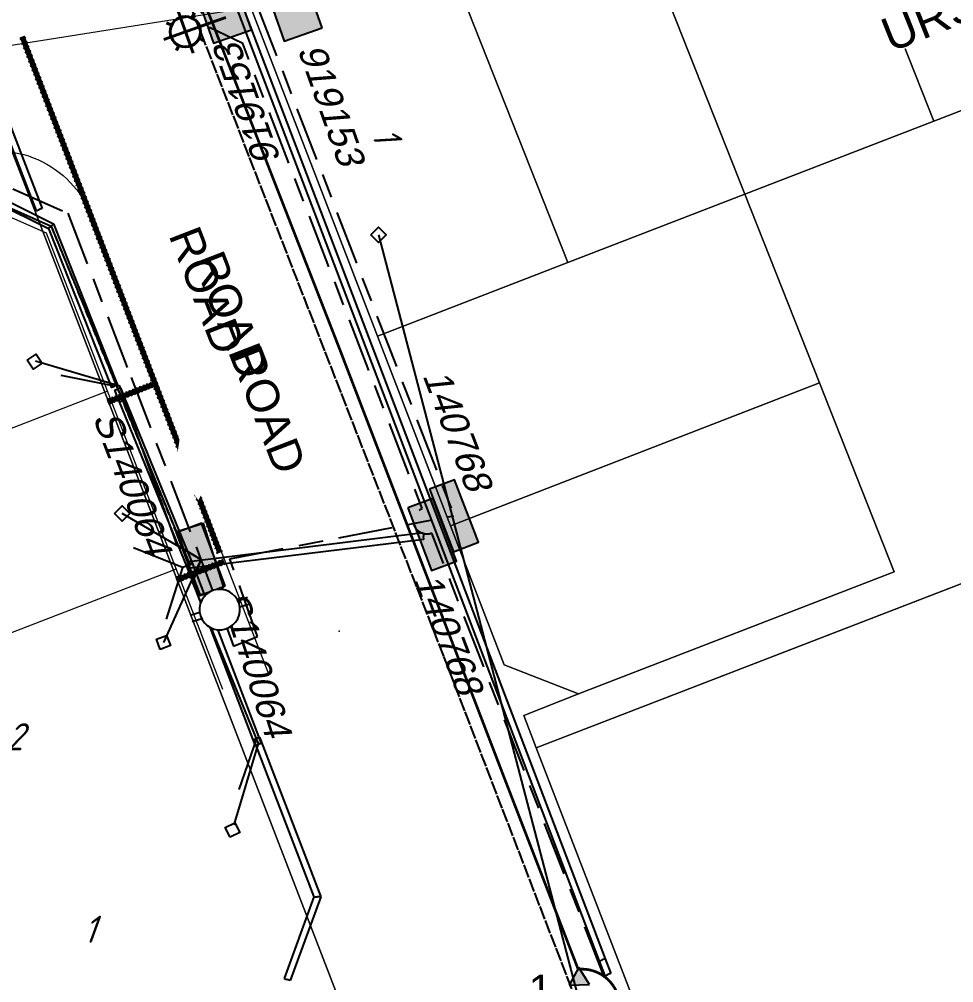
# Model space of a CAD drawing. Header units: metres. Extents: x 310412 to 311596, y 6269899 to 6270937.
# Drawn here: x 310946.2 to 311015.2, y 6270346.9 to 6270418.1 of the extents above; entities that cross this region are included whole.
import ezdxf
from ezdxf.enums import TextEntityAlignment as Align

# ---------------------------------------------------------------- set-up
doc = ezdxf.new("R2010")
doc.units = ezdxf.units.M
for name, pattern in [('Cable Exist OH', [1, 1, 0]), ('Cable Exist UG', [8.2, 4, -1.2, 1.8, -1.2]), ('DASHED', [0.75, 0.5, -0.25]), ('DOT', [0.25, 0, -0.25])]:
    doc.linetypes.add(name, pattern=pattern)
doc.layers.get('0').update_dxf_attribs({"color": 6})
for name, color, linetype, lineweight, true_color in [('_User E-CHAINAGE', 7, 'Continuous', 0, 0x969696), ('_User E-KERB', 7, 'Continuous', 0, 0x969696), ('_User E-LOT', 7, 'Continuous', 0, 0x969696), ('_User E-PIPE', 7, 'DOT', 0, 0x969696), ('_User E-PIPE-EDGE', 7, 'DOT', 0, 0x969696), ('_User Stormwater', 7, 'Continuous', 0, 0x969696)]:
    doc.layers.add(name, color=color, linetype=linetype, lineweight=lineweight, true_color=true_color)
doc.layers.add('_User Measure LV VDs', color=180, linetype='Continuous', plot=False)
doc.layers.add('UNKNOWN_FEATURES', color=1, linetype='DASHED', plot=False)
for name, color, linetype, lineweight in [('Cadastre Developer_SP_EXT', 9, 'Continuous', 5), ('Cadastre Land Parcels_SP_EXT', 9, 'Continuous', 5), ('Cadastre Roads_SP_EXT', 9, 'Continuous', 5)]:
    doc.layers.add(name, color=color, linetype=linetype, lineweight=lineweight)
for name, color, linetype in [('Duct_SP_EXT', 7, 'Continuous'), ('Equip_LV_EXT', 7, 'Continuous'), ('Equip_SP_HV_EXT', 7, 'Continuous'), ('Equip_SP_SL_EXT', 7, 'Continuous'), ('Mains_LV_EXT', 7, 'Continuous'), ('Mains_SL_EXT', 7, 'Continuous'), ('Notes', 7, 'Continuous'), ('Notes_HV_MISC', 7, 'Continuous'), ('Notes_LV_MISC', 7, 'Continuous'), ('Notes_SP_MISC', 7, 'Continuous'), ('Services_SP_EXT', 7, 'Continuous'), ('SupportsOH_SP_TR_HV_LV_SL_EXT', 7, 'Continuous'), ('SupportsUG_SP_LV_EXT', 7, 'Continuous'), ('SupportsUG_SP_LV_SL_EXT', 7, 'Continuous'), ('Trench_SP_EXT', 7, 'Continuous')]:
    doc.layers.add(name, color=color, linetype=linetype)
doc.styles.add('ARIAL', font='arial.ttf', dxfattribs={"height": 2})
doc.styles.add('COLUMN_LABEL', font='arial.ttf')
doc.styles.add('iecARIAL', font='arial.ttf', dxfattribs={"height": 2})
doc.styles.add('ISOCP ITALIC', font='isocp.shx', dxfattribs={"oblique": 20})
doc.styles.add('POLE_LABEL', font='arial.ttf')
doc.styles.get("Standard").update_dxf_attribs({"font": 'arial.ttf'})

# ---------------------------------------------------------------- blocks, each defined once
blk = doc.blocks.new('PILLAR_EXT')
blk.add_hatch(color=256).paths.add_polyline_path([(-2.475, 0.99), (-2.475, -0.99), (2.475, -0.99), (2.475, 0.99)])
blk.add_lwpolyline([(-2.475, -0.99), (2.475, -0.99), (2.475, 0.99), (-2.475, 0.99)], close=True)
at = {"style": 'ARIAL', "oblique": 15, "flags": 8}
blk.add_attdef('ASSET_NUM', (1.5, 3.5), '', height=2, dxfattribs=at)
for tag, p, flags in [('OWNED_BY', (0, -0.2), 9), ('STATE', (0, -0.4), 9), ('SUPPORT_TYPE', (0, -0.6), 9), ('USAGE', (0, -0.8), 9), ('LEGEND', (0, -1), 9), ('LOCATION', (0, -1.2), 9), ('NOTES', (0, -1.4), 9), ('PARENT', (0, -1.6), 9), ('STREETNAME', (0, -1.8), 9), ('SUBURB', (0, -2), 1)]:
    blk.add_attdef(tag, p, '', height=0.2, dxfattribs=dict(flags=flags))
blk = doc.blocks.new('CCP_EXT')
at = {"flags": 9}
for tag, p in [('USAGE', (0, -1.2)), ('LEGEND', (0, -1.4)), ('STATE', (0, -1.8)), ('LIFE_SUPPORT', (0, -1.6)), ('NOTES', (0, -2))]:
    blk.add_attdef(tag, text='', height=0.2, dxfattribs=at).set_placement(p, align=Align.MIDDLE_LEFT)
blk.add_wipeout([(0, 0.566), (0.566, 0), (0, -0.566), (-0.566, 0)])
blk.add_lwpolyline([(-0.566, 0), (0, 0.566), (0.566, 0), (0, -0.566), (-0.566, 0)])
at = {"flags": 1}
blk.add_attdef('Z', (0, 0), '', height=0.2, dxfattribs=at)
at = {"flags": 9}
for tag, p in [('CCP_TYPE', (0, 0)), ('OPERATING_VOLTAGE', (0, -0.6)), ('ORIENTATION', (0, -0.8)), ('CONSTRUCTED_VOLTAGE', (0, -0.2)), ('NO_PHASES', (0, -0.4)), ('OWNED_BY', (0, -1))]:
    blk.add_attdef(tag, text='', height=0.2, dxfattribs=at).set_placement(p, align=Align.MIDDLE_LEFT)
blk = doc.blocks.new('POLE_EXT')
blk.add_hatch(color=256).paths.add_polyline_path([(-1, 0, 1), (1, 0, 1)])
blk.add_lwpolyline([(-1, 0, 1), (1, 0, 1)], format="xyb", close=True)
for tag, height, flags, p in [('pNumber', 2.5, 8, (-17.84, 2.067)), ('OWNED_BY', 0.2, 9, (1.355, -0.4)), ('SPECIAL_USE', 0.2, 9, (1.355, -0.8)), ('PARENT', 0.2, 9, (1.355, -0.6)), ('cLV', 0.2, 9, (1.355, -1.4)), ('STATE', 0.2, 9, (1.355, -1)), ('USAGE', 0.2, 9, (1.355, -1.2)), ('cHV', 0.2, 9, (1.355, -2)), ('hDepth', 0.2, 9, (1.355, -1.6)), ('hDia', 0.2, 9, (1.355, -1.8)), ('LBRACKET', 0.2, 9, (1.355, -2.2)), ('LExisting', 0.2, 9, (1.355, -2.4)), ('LANTNUMBER', 0.2, 9, (1.355, -2.6)), ('LOther', 0.2, 9, (1.355, -2.8)), ('cLinedev', 0.2, 9, (1.355, -3.4)), ('LRemove', 0.2, 9, (1.355, -3)), ('LEGEND', 0.2, 9, (1.355, -3.2)), ('LOCATION', 0.2, 9, (1.355, -3.6)), ('pExisting', 0.2, 9, (1.355, -3.8)), ('PFNUMBER', 0.2, 9, (1.355, -4)), ('NEWPFNUMBER', 0.2, 9, (1.355, -4.2)), ('pFooting', 0.2, 9, (1.355, -4.4)), ('pNew', 0.2, 9, (1.355, -4.6)), ('pRelocate', 0.2, 9, (1.355, -5)), ('pRemove', 0.2, 9, (1.355, -5.2)), ('pReplace', 0.2, 9, (1.355, -5.4)), ('pStay', 0.2, 9, (1.355, -5.6)), ('cspan', 0.2, 9, (1.355, -6)), ('STREETNAME', 0.2, 9, (1.355, -6.2)), ('SUBURB', 0.2, 9, (1.355, -6.4)), ('pType', 0.2, 9, (1.355, -5.8)), ('OPERATED_BY', 0.2, 9, (1.355, -7.014)), ('NOTES', 0.2, 9, (1.355, -6.6)), ('MAINTAINED_BY', 0.2, 9, (1.355, -6.814))]:
    blk.add_attdef(tag, text='', height=height, dxfattribs=dict(flags=flags)).set_placement(p, align=Align.MIDDLE_LEFT)
at = {"style": 'POLE_LABEL', "oblique": 15, "flags": 9}
blk.add_attdef('ASSET_NUM', text='', height=2, dxfattribs=at).set_placement((2, 2), align=Align.MIDDLE_LEFT)
at = {"style": 'POLE_LABEL', "flags": 9}
for tag, p in [('STRUCTURE_PLANT_NUMBER', (1.355, 0.028)), ('STREET_CODE', (1.355, -0.2))]:
    blk.add_attdef(tag, text='', height=0.2, dxfattribs=at).set_placement(p, align=Align.MIDDLE_LEFT)
at = {"flags": 1}
blk.add_attdef('Z', (1.355, -7.328), '', height=0.2, dxfattribs=at)
blk = doc.blocks.new('LV_UG_LINKS_OPEN_EXT')
for p, q in [((-0.249, 1.473), (-0.249, 2.22)), ((0.249, 1.473), (0.249, 2.22)), ((-0.249, -1.473), (-0.249, -2.22)), ((0.249, -1.473), (0.249, -2.22))]:
    blk.add_line(p, q)
at = {"flags": 9}
for tag, p in [('ACTUAL_STATUS', (0, 0)), ('OPERATING_VOLTAGE', (0, -0.6)), ('ORIENTATION', (0, -0.8)), ('CONSTRUCTED_VOLTAGE', (0, -0.2)), ('NO_PHASES', (0, -0.4)), ('STATE', (0, -1)), ('SWITCH_TYPE', (0, -1.2)), ('USAGE', (0, -1.4)), ('NOTES', (0, -1.6))]:
    blk.add_attdef(tag, text='', height=0.2, dxfattribs=at).set_placement(p, align=Align.MIDDLE_LEFT)
at = {"flags": 1}
blk.add_attdef('Z', (0, 0), '', height=0.2, dxfattribs=at)
blk.add_wipeout([(-0.249, 1.473), (-0.432, 1.43), (-0.608, 1.365), (-0.774, 1.278), (-0.928, 1.171), (-1.067, 1.045), (-1.19, 0.903), (-1.294, 0.747), (-1.377, 0.579), (-1.439, 0.402), (-1.478, 0.218), (-1.494, 0.031), (-1.486, -0.156), (-1.455, -0.341), (-1.4, -0.521), (-1.324, -0.692), (-1.227, -0.853), (-1.11, -1), (-0.976, -1.131), (-0.827, -1.244), (-0.664, -1.338), (-0.491, -1.411), (-0.311, -1.461), (-0.125, -1.489), (0.062, -1.493), (0.249, -1.473), (0.432, -1.43), (0.608, -1.365), (0.774, -1.278), (0.928, -1.171), (1.067, -1.045), (1.19, -0.903), (1.294, -0.747), (1.377, -0.579), (1.439, -0.402), (1.478, -0.218), (1.494, -0.031), (1.486, 0.156), (1.455, 0.341), (1.4, 0.521), (1.324, 0.692), (1.227, 0.853), (1.11, 1), (0.976, 1.131), (0.827, 1.244), (0.664, 1.338), (0.491, 1.411), (0.311, 1.461), (0.125, 1.489), (-0.062, 1.493)])
blk.add_lwpolyline([(0, -1.494, 1), (0, 1.494, 1)], format="xyb", close=True)
blk = doc.blocks.new('A$C64462609')
at = {"layer": '_User E-CHAINAGE'}
blk.add_point((310969.817, 6270372.874), dxfattribs=at)
at = {"layer": '_User E-KERB', "lineweight": 0}
blk.add_line((310951.537, 6270403.547), (310964.546, 6270369.867), dxfattribs=at)
at = {"layer": '_User E-KERB'}
blk.add_lwpolyline([(310805.479, 6270308.427), (310792.47, 6270342.107, -0.414213), (310796.764, 6270351.805), (310941.836, 6270407.841, -0.414214), (310951.535, 6270403.547)], format="xyb", dxfattribs=at)
at = {"layer": '_User E-LOT', "lineweight": 0}
for p, q in [((310948.216, 6270402.265), (310943.043, 6270404.555)), ((310961.225, 6270368.584), (310948.216, 6270402.265)), ((310952.72, 6270390.604), (310927.146, 6270380.726)), ((310957.796, 6270377.461), (310805.316, 6270318.564))]:
    blk.add_line(p, q, dxfattribs=at)
blk = doc.blocks.new('A$C76594AEE')
at = {"layer": '_User E-PIPE', "const_width": 0.4, "flags": 128}
blk.add_lwpolyline([(310961.015, 6270378.674), (310946.417, 6270416.792)], dxfattribs=at)
at = {"layer": '_User E-PIPE', "ltscale": 0.7, "const_width": 0.4, "flags": 128}
for points in [[(310956.257, 6270391.161), (310952.715, 6270389.799)], [(310961.334, 6270378.017), (310957.792, 6270376.655)]]:
    blk.add_lwpolyline(points, dxfattribs=at)
at = {"layer": '_User E-PIPE-EDGE', "flags": 128}
for points in [[(310960.828, 6270378.603), (310946.23, 6270416.72)], [(310961.201, 6270378.746), (310946.603, 6270416.864)]]:
    blk.add_lwpolyline(points, dxfattribs=at)
at = {"layer": '_User E-PIPE-EDGE', "ltscale": 0.7, "flags": 128}
for points in [[(310956.185, 6270391.347), (310952.643, 6270389.985)], [(310956.329, 6270390.974), (310952.787, 6270389.612)], [(310961.262, 6270378.204), (310957.72, 6270376.842)], [(310961.406, 6270377.83), (310957.864, 6270376.468)]]:
    blk.add_lwpolyline(points, dxfattribs=at)
blk = doc.blocks.new('UGOH_EXT')
blk.add_hatch(color=256).paths.add_polyline_path([(-0.753, 1.7), (0.747, 1.7), (-0.003, 2.999)])
for p, q in [((-0.003, 2.999), (-0.753, 1.7)), ((0.75, 1.7), (0, 2.998)), ((-0.753, 1.7), (0.747, 1.7))]:
    blk.add_line(p, q)
for tag, flags, p in [('CONSTRUCTED_VOLTAGE', 9, (1.5, 0)), ('OPERATING_VOLTAGE', 9, (1.5, -0.2)), ('ORIENTATION', 9, (1.5, -0.4)), ('STATE', 9, (1.5, -0.6)), ('USAGE', 9, (1.5, -0.8)), ('OWNED_BY', 9, (1.5, -1)), ('OPERATED_BY', 9, (1.5, -1.2)), ('MAINTAINED_BY', 9, (1.5, -1.4)), ('ACTUAL_STATUS', 9, (1.5, -1.6)), ('TYPE', 1, (1.5, -2)), ('NUMBER_OF_PHASES', 9, (1.5, -1.8))]:
    blk.add_attdef(tag, text='', height=0.2, dxfattribs=dict(flags=flags)).set_placement(p, align=Align.MIDDLE_LEFT)
blk = doc.blocks.new('COLUMN_EXT')
blk.add_hatch(color=256).paths.add_polyline_path([(-1.485, 1.485), (-1.485, -1.485), (1.485, -1.485), (1.485, 1.485)])
blk.add_lwpolyline([(-1.485, -1.485), (1.485, -1.485), (1.485, 1.485), (-1.485, 1.485)], close=True)
at = {"style": 'COLUMN_LABEL', "oblique": 15, "flags": 8}
blk.add_attdef('ASSET_NUM', text='', height=2, rotation=180, dxfattribs=at).set_placement((2, 2), align=Align.MIDDLE_LEFT)
at = {"flags": 9}
for tag, style, p in [('STRUCTURE_PLANT_NUMBER', 'POLE_LABEL', (1.813, 0.031)), ('STREET_CODE', 'COLUMN_LABEL', (1.813, -0.2))]:
    blk.add_attdef(tag, text='', height=0.2, dxfattribs=dict(at, style=style)).set_placement(p, align=Align.MIDDLE_LEFT)
for tag, p in [('OWNED_BY', (1.813, -0.6)), ('STATE', (1.813, -0.8)), ('COLUMN_TYPE', (1.813, -0.4)), ('USAGE', (1.813, -1)), ('LEGEND', (1.813, -1.2)), ('LOCATION', (1.813, -1.4)), ('STREETNAME', (1.813, -1.6)), ('SUBURB', (1.813, -1.8)), ('NOTES', (1.813, -2))]:
    blk.add_attdef(tag, text='', height=0.2, dxfattribs=at).set_placement(p, align=Align.MIDDLE_LEFT)
at = {"flags": 1}
blk.add_attdef('Z', (1.813, -2.351), '', height=0.2, dxfattribs=at)
blk = doc.blocks.new('SL_LANTERN_EXT')
at = {"lineweight": 40}
for p, q in [((0, 1.968), (0, 6.468)), ((-1.459, 5.676), (-1.061, 5.278)), ((1.458, 5.676), (1.06, 5.278)), ((-2.25, 4.218), (2.25, 4.218)), ((-1.459, 2.759), (-1.061, 3.157)), ((1.458, 2.759), (1.06, 3.157)), ((0, 0), (0, 2.721))]:
    blk.add_line(p, q, dxfattribs=at)
blk.add_circle((0, 4.218), 1.5, dxfattribs=at)
at = {"style": 'iecARIAL', "flags": 9}
blk.add_attdef('ASSET_NUM', (1.5, 1.5), '', height=2.5, dxfattribs=at)
for tag, p, height, flags in [('CONSTRUCTED_VOLTAGE', (0.981, -0.653), 0.2, 9), ('CONTROL_TYPE', (0.981, -0.853), 0.2, 9), ('LANTERN_PURPOSE', (0.981, -1.053), 0.2, 9), ('LNUMBER', (2.181, -3.253), 2.5, 8), ('OPERATING_VOLTAGE', (0.981, -1.653), 0.2, 9), ('ORIENTATION', (0.981, -1.853), 0.2, 9), ('OWNED_BY', (0.981, -2.053), 0.2, 9), ('LANTERN_TYPE', (0.981, -1.253), 0.2, 9), ('NO_PHASES', (0.981, -1.453), 0.2, 9), ('STATE', (0.981, -2.253), 0.2, 9), ('CEXIST', (0.981, -2.653), 0.2, 9), ('CNEW', (0.981, -2.853), 0.2, 9), ('USAGE', (0.981, -2.453), 0.2, 9), ('CNUMBER', (0.981, -3.053), 0.2, 9), ('CREMOVE', (0.981, -3.253), 0.2, 9), ('CREPLACE', (0.981, -3.453), 0.2, 9), ('LKINGHEIGHT', (0.981, -3.653), 0.2, 9), ('LBRACKET', (0.981, -3.853), 0.2, 9), ('LBRACKETVOCAB', (0.981, -4.053), 0.2, 9), ('LCATEGORY', (0.981, -4.253), 0.2, 9), ('LCHARGE1', (0.981, -4.453), 0.2, 9), ('LCHARGE1PERCENT', (0.981, -4.653), 0.2, 9), ('LCHARGE2', (0.981, -4.853), 0.2, 9), ('LCHARGE2PERCENT', (0.981, -5.053), 0.2, 9), ('LCHARGE3', (0.981, -5.253), 0.2, 9), ('LCHARGE3PERCENT', (0.981, -5.453), 0.2, 9), ('LEXIST', (0.981, -5.653), 0.2, 9), ('LLAMP', (0.981, -5.853), 0.2, 9), ('LLAMPVOCAB', (0.981, -6.053), 0.2, 9), ('LMAST', (0.981, -6.253), 0.2, 9), ('LMASTVOCAB', (0.981, -6.453), 0.2, 9), ('LNEW', (0.981, -6.653), 0.2, 9), ('LANTNUMBER', (0.981, -6.853), 0.2, 9), ('LOUTREACH', (0.981, -7.253), 0.2, 9), ('LOUTREACHVOCAB', (0.981, -7.453), 0.2, 9), ('LRATECODE', (0.981, -7.653), 0.2, 9), ('LREMOVE', (0.981, -7.853), 0.2, 9), ('LREPLACE', (0.981, -8.053), 0.2, 9), ('LTYPE', (0.981, -8.253), 0.2, 9), ('LTYPEVOCAB', (0.981, -8.453), 0.2, 9), ('LEGEND', (0.981, -8.653), 0.2, 9), ('STREETNAME', (0.981, -9.253), 0.2, 9), ('SUBURB', (0.981, -9.453), 0.2, 1), ('LOCATION', (0.981, -8.853), 0.2, 9), ('NOTES', (0.981, -9.053), 0.2, 9)]:
    blk.add_attdef(tag, p, '', height=height, dxfattribs=dict(flags=flags))

msp = doc.modelspace()

# ---------------------------------------------------------------- linework, layer by layer
at = {"layer": 'Cadastre Land Parcels_SP_EXT', "linetype": 'Continuous'}
for points in [[(311027.698, 6270415.933), (311016.676, 6270443.815), (311002.718, 6270438.424), (311013.74, 6270410.542), (311027.698, 6270415.933)], [(311013.74, 6270410.542), (311002.718, 6270438.424), (310988.759, 6270433.033), (310999.782, 6270405.15), (311013.74, 6270410.542)]]:
    msp.add_lwpolyline(points, close=True, dxfattribs=at)
at = {"layer": 'Duct_SP_EXT'}
for p, q in [((310989.02, 6270348.526), (310989.244, 6270348.612)), ((310989.02, 6270348.526), (310989.436, 6270347.446)), ((310989.468, 6270348.698), (310989.244, 6270348.612)), ((310989.468, 6270348.698), (310989.884, 6270347.619)), ((310989.436, 6270347.446), (310989.66, 6270347.533)), ((310989.884, 6270347.619), (310989.66, 6270347.533))]:
    msp.add_line(p, q, dxfattribs=at)
at = {"layer": 'Notes_HV_MISC', "linetype": 'Continuous', "const_width": 0.2, "flags": 128}
msp.add_lwpolyline([(310988.517, 6270342.471, 0.908016), (310987.513, 6270347.921)], format="xyb", dxfattribs=at)

# ---------------------------------------------------------------- block references
at = {"layer": 'Equip_SP_HV_EXT', "rotation": 2.059375395780701}
msp.add_blockref('UGOH_EXT', (310987.624, 6270345.066), dxfattribs=at)
at = {"layer": 'Notes'}
msp.add_blockref('A$C64462609', (0, 0), dxfattribs=at)

# ---------------------------------------------------------------- next in the draw order: linework, layer by layer
at = {"layer": 'Cadastre Land Parcels_SP_EXT', "linetype": 'Continuous'}
for points in [[(310999.782, 6270405.15), (310988.759, 6270433.033), (310975.686, 6270427.983), (310986.707, 6270400.101), (310999.782, 6270405.15)], [(310986.707, 6270400.101), (310975.686, 6270427.983), (310965.45, 6270424.03), (310963.291, 6270418.926), (310972.653, 6270394.659), (310986.707, 6270400.101)], [(311047.167, 6270407.384), (311041.657, 6270421.324), (311027.698, 6270415.933), (311013.74, 6270410.542), (310999.782, 6270405.15), (311005.293, 6270391.21), (311010.805, 6270377.264), (310987.493, 6270368.265), (310983.456, 6270366.659), (310984.375, 6270364.277), (311081.805, 6270401.883), (311080.851, 6270404.303), (311077.129, 6270402.865), (311052.682, 6270393.428), (311047.167, 6270407.384)], [(311128.807, 6270242.312), (311101.298, 6270313.658), (311155.556, 6270334.632), (311123.416, 6270417.943), (310984.375, 6270364.277), (311042.434, 6270213.896), (311048.37, 6270211.279), (311128.807, 6270242.312)], [(310970.766, 6270343.221), (310942.799, 6270415.673), (310703.872, 6270323.381), (310732.657, 6270248.951), (310733.049, 6270247.97), (310827.714, 6270284.55), (310826.608, 6270287.558), (310970.766, 6270343.221)], [(311005.293, 6270391.21), (310999.782, 6270405.15), (310986.707, 6270400.101), (310972.653, 6270394.659), (310978.055, 6270380.659), (311005.293, 6270391.21)], [(311010.805, 6270377.264), (311005.293, 6270391.21), (310978.055, 6270380.659), (310982.016, 6270370.392), (310987.493, 6270368.265), (311010.805, 6270377.264)]]:
    msp.add_lwpolyline(points, close=True, dxfattribs=at)
at = {"layer": 'Duct_SP_EXT'}
for p, q in [((310943.557, 6270415.334), (310947.896, 6270404.1)), ((310943.109, 6270415.161), (310947.448, 6270403.927)), ((310943.044, 6270405.796), (310948.74, 6270402.967)), ((310943.016, 6270405.274), (310948.362, 6270402.619)), ((310947.448, 6270403.927), (310947.672, 6270404.014)), ((310947.896, 6270404.1), (310947.672, 6270404.014)), ((310948.362, 6270402.619), (310948.551, 6270402.793)), ((310948.74, 6270402.967), (310948.551, 6270402.793)), ((310948.74, 6270402.967), (310953.402, 6270391.178)), ((310953.402, 6270391.178), (310953.178, 6270391.091)), ((310953.402, 6270391.178), (310953.447, 6270391.061)), ((310952.955, 6270391.003), (310953.178, 6270391.091)), ((310952.955, 6270391.003), (310953, 6270390.888)), ((310953, 6270390.888), (310953.223, 6270390.975)), ((310953.447, 6270391.061), (310953.223, 6270390.975)), ((310953.241, 6270390.675), (310953.465, 6270390.761)), ((310953.241, 6270390.675), (310953.574, 6270389.813)), ((310953.689, 6270390.848), (310953.465, 6270390.761)), ((310953.689, 6270390.848), (310954.022, 6270389.986)), ((310953.574, 6270389.813), (310953.798, 6270389.9)), ((310953.574, 6270389.813), (310953.575, 6270389.811)), ((310953.575, 6270389.811), (310953.798, 6270389.9)), ((310954.021, 6270389.988), (310953.798, 6270389.9)), ((310954.022, 6270389.986), (310953.798, 6270389.9)), ((310954.022, 6270389.986), (310954.021, 6270389.988)), ((310976.021, 6270380.136), (310958.744, 6270378.004)), ((310976.021, 6270380.136), (310976.051, 6270379.898)), ((310976.08, 6270379.66), (310976.051, 6270379.898)), ((310976.08, 6270379.66), (310958.802, 6270377.528)), ((310958.531, 6270377.727), (310958.755, 6270377.814)), ((310958.531, 6270377.727), (310958.549, 6270377.68)), ((310958.549, 6270377.68), (310958.773, 6270377.766)), ((310958.549, 6270377.68), (310963.625, 6270364.427)), ((310958.551, 6270377.675), (310958.773, 6270377.766)), ((310958.744, 6270378.004), (310958.773, 6270377.766)), ((310958.978, 6270377.9), (310958.755, 6270377.814)), ((310958.995, 6270377.857), (310958.773, 6270377.766)), ((310958.997, 6270377.852), (310958.773, 6270377.766)), ((310958.802, 6270377.528), (310958.773, 6270377.766)), ((310958.978, 6270377.9), (310958.997, 6270377.852)), ((310958.997, 6270377.852), (310964.074, 6270364.598)), ((310963.496, 6270364.881), (310963.721, 6270364.967)), ((310963.496, 6270364.881), (310967.948, 6270353.26)), ((310963.945, 6270365.053), (310963.721, 6270364.967)), ((310963.945, 6270365.053), (310968.46, 6270353.265)), ((310963.625, 6270364.427), (310963.85, 6270364.512)), ((310964.074, 6270364.598), (310963.85, 6270364.512)), ((310967.948, 6270353.26), (310965.767, 6270347.247)), ((310968.46, 6270353.265), (310966.218, 6270347.083)), ((310967.948, 6270353.26), (310968.204, 6270353.262)), ((310968.46, 6270353.265), (310968.204, 6270353.262)), ((310965.767, 6270347.247), (310965.993, 6270347.165)), ((310966.218, 6270347.083), (310965.993, 6270347.165))]:
    msp.add_line(p, q, dxfattribs=at)
at = {"layer": 'Notes_LV_MISC', "linetype": 'Cable Exist UG'}
msp.add_lwpolyline([(310959.609, 6270378.187), (310962.034, 6270371.768), (310963.794, 6270372.482), (310961.757, 6270378.231), (310978.303, 6270381.405)], dxfattribs=at)
at = {"layer": 'Trench_SP_EXT', "linetype": 'Cable Exist UG'}
for points in [[(310953.223, 6270390.974), (310948.515, 6270391.908)], [(310958.256, 6270377.581), (310954.644, 6270379.042)], [(310958.256, 6270377.581), (310956.876, 6270373.239)], [(310958.773, 6270377.766), (310958.256, 6270377.581)], [(310963.721, 6270364.967), (310962.138, 6270360.421)]]:
    msp.add_lwpolyline(points, dxfattribs=at)

# ---------------------------------------------------------------- next in the draw order: block references
at = {"layer": 'Equip_SP_SL_EXT', "xscale": 0.75, "yscale": 0.75, "zscale": 0.75, "rotation": 109.4669966281579}
msp.add_blockref('SL_LANTERN_EXT', (310961.453, 6270418.199), dxfattribs=at)
at = {"layer": 'Notes_HV_MISC'}
msp.add_blockref('POLE_EXT', (310959.077, 6270385.222), dxfattribs=at)
ref = msp.add_blockref('POLE_EXT', (310987.624, 6270345.066), dxfattribs=at)
ref.add_attrib('pNumber', '1', dxfattribs={"layer": '0', "height": 2.25}).set_placement((310983.805, 6270346.394), align=Align.MIDDLE_LEFT)
at = {"layer": 'Notes_LV_MISC'}
ref = msp.add_blockref('COLUMN_EXT', (310966.668, 6270418.345), dxfattribs=dict(at, rotation=109.4669966269975))
ref.add_attrib('ASSET_NUM', '919153', dxfattribs={"layer": '0', "height": 2, "rotation": 109.467, "style": 'COLUMN_LABEL', "oblique": 15, "text_generation_flag": 6}).set_placement((310970.784, 6270407.421), align=Align.MIDDLE_RIGHT)
ref = msp.add_blockref('PILLAR_EXT', (310978.303, 6270381.405), dxfattribs=dict(at, rotation=290.8356632200167))
ref.add_attrib('ASSET_NUM', '140768', (310975.964, 6270391.781), dxfattribs={"layer": '0', "height": 2, "rotation": 110.83566, "style": 'ARIAL', "oblique": 15, "text_generation_flag": 6})
at = {"layer": 'SupportsOH_SP_TR_HV_LV_SL_EXT'}
msp.add_blockref('POLE_EXT', (310959.077, 6270385.222), dxfattribs=at)
at = {"layer": 'SupportsUG_SP_LV_EXT'}
ref = msp.add_blockref('PILLAR_EXT', (310976.695, 6270380.026), dxfattribs=dict(at, rotation=290.8356632200167))
ref.add_attrib('ASSET_NUM', '140768', (310975.291, 6270376.734), dxfattribs={"layer": '0', "height": 2, "rotation": 110.83566, "style": 'ARIAL', "oblique": 15, "text_generation_flag": 6})
ref = msp.add_blockref('PILLAR_EXT', (310959.609, 6270378.187), dxfattribs=dict(at, rotation=107.7004277663595))
ref.add_attrib('ASSET_NUM', 'S140064', (310961.019, 6270375.537), dxfattribs={"layer": '0', "height": 2, "rotation": 107.70043, "style": 'ARIAL', "oblique": 15, "text_generation_flag": 6})
at = {"layer": 'SupportsUG_SP_LV_SL_EXT'}
ref = msp.add_blockref('COLUMN_EXT', (310961.453, 6270418.2), dxfattribs=dict(at, rotation=109.4669966269975))
ref.add_attrib('ASSET_NUM', '919153', dxfattribs={"layer": '0', "height": 2, "rotation": 289.467, "style": 'COLUMN_LABEL', "oblique": 15, "text_generation_flag": 6}).set_placement((310961.488, 6270416.12), align=Align.MIDDLE_RIGHT)

# ---------------------------------------------------------------- next in the draw order: texts
at = {"layer": 'Cadastre Developer_SP_EXT', "style": 'ISOCP ITALIC', "oblique": 20}
for s, p in [('2', (310945.236, 6270364.086)), ('1', (310950.901, 6270349.876))]:
    msp.add_text(s, height=2, dxfattribs=at).set_placement(p)
at = {"layer": 'Cadastre Land Parcels_SP_EXT', "style": 'ISOCP ITALIC', "oblique": 20}
msp.add_text('1', height=2, rotation=293.48877, dxfattribs=at).set_placement((310972.156, 6270409.6))

# ---------------------------------------------------------------- next in the draw order: block references
at = {"layer": 'Services_SP_EXT'}
for p in [(310972.727, 6270402.144), (310953.802, 6270381.582)]:
    msp.add_blockref('CCP_EXT', p, dxfattribs=at)
for p, rotation in [((310947.346, 6270392.784), 349.2868769098991), ((310956.842, 6270372.056), 65.70042798012794), ((310961.948, 6270358.207), 71.2742120824565)]:
    msp.add_blockref('CCP_EXT', p, dxfattribs=dict(at, rotation=rotation))

# ---------------------------------------------------------------- next in the draw order: linework, layer by layer
at = {"layer": '_User Measure LV VDs', "color": 152, "true_color": 0x2776bb, "flags": 128}
msp.add_lwpolyline([(310893.56, 6270386.527), (310942.678, 6270405.405), (310948.551, 6270402.793), (310958.807, 6270377.78)], dxfattribs=at)
at = {"layer": 'Cadastre Roads_SP_EXT', "linetype": 'Continuous'}
msp.add_lwpolyline([(311034.298, 6270211.303), (311042.434, 6270213.896), (310984.375, 6270364.277), (310983.456, 6270366.659), (310987.493, 6270368.265), (310982.016, 6270370.392), (310978.055, 6270380.659), (310972.653, 6270394.659), (310963.291, 6270418.926), (310942.799, 6270415.673), (310970.766, 6270343.221), (311003.274, 6270259.121), (311023.126, 6270207.74), (311034.298, 6270211.303)], close=True, dxfattribs=at)
at = {"layer": 'Duct_SP_EXT'}
for p, q in [((310962.219, 6270418.947), (310989.02, 6270348.526)), ((310962.668, 6270419.117), (310989.468, 6270348.698)), ((310948.362, 6270402.619), (310952.955, 6270391.003)), ((310953.575, 6270389.811), (310958.551, 6270377.675)), ((310954.021, 6270389.988), (310958.995, 6270377.857))]:
    msp.add_line(p, q, dxfattribs=at)
at = {"layer": 'Mains_LV_EXT', "linetype": 'Cable Exist UG'}
msp.add_lwpolyline([(310893.221, 6270387.458), (310893.823, 6270389.816), (310893.823, 6270389.816), (310906.231, 6270394.609), (310941.6, 6270408.271), (310943.109, 6270408.855), (310945.738, 6270405.533), (310945.738, 6270405.533), (310949.78, 6270403.742), (310954.463, 6270391.621), (310959.609, 6270378.187)], dxfattribs=at)
at = {"layer": 'Mains_SL_EXT', "linetype": 'Cable Exist OH'}
msp.add_lwpolyline([(310956.806, 6270424.25), (310977.528, 6270371.025), (310997.962, 6270317.926)], dxfattribs=at)
at = {"layer": 'Notes_HV_MISC', "linetype": 'Cable Exist UG', "const_width": 0.2, "flags": 128}
msp.add_lwpolyline([(311178.557, 6270501.365), (311176.734, 6270501.776), (311174.112, 6270507.821), (311174.112, 6270507.821), (311076.729, 6270470.175), (311073.252, 6270462.401), (311063.056, 6270458.288), (311055.228, 6270461.962), (310974.625, 6270430.793), (310963.244, 6270426.403), (310959.996, 6270418.954), (310960.455, 6270417.829), (310960.455, 6270417.829), (310969.857, 6270393.721), (310982.079, 6270361.895), (310982.079, 6270361.895), (310987.475, 6270347.918)], dxfattribs=at)
at = {"layer": 'Notes_LV_MISC', "linetype": 'Cable Exist UG', "flags": 128}
msp.add_lwpolyline([(310975.145, 6270429.382), (310973.557, 6270426.625), (310965.828, 6270423.64), (310963.83, 6270418.917), (310978.521, 6270380.839)], dxfattribs=at)
at = {"layer": 'Services_SP_EXT'}
for points in [[(310972.727, 6270402.144), (310987.541, 6270345.55)], [(310959.609, 6270378.187), (310957.857, 6270379.229), (310953.624, 6270390.977), (310947.394, 6270392.832)], [(310959.609, 6270378.187), (310953.802, 6270381.582)], [(310959.609, 6270378.187), (310956.842, 6270372.056)], [(310959.609, 6270378.187), (310958.999, 6270376.471), (310963.85, 6270364.58), (310962.043, 6270358.588)]]:
    msp.add_lwpolyline(points, dxfattribs=at)
at = {"layer": 'UNKNOWN_FEATURES'}
msp.add_lwpolyline([(310948.551, 6270402.793), (310958.773, 6270377.766)], dxfattribs=at)

# ---------------------------------------------------------------- next in the draw order: block references
at = {"layer": '_User Stormwater'}
msp.add_blockref('A$C76594AEE', (0, 0), dxfattribs=at)
at = {"layer": 'Notes_LV_MISC'}
ref = msp.add_blockref('PILLAR_EXT', (310959.609, 6270378.187), dxfattribs=dict(at, rotation=110.9580079776981))
ref.add_attrib('ASSET_NUM', 'S140064', (310951.606, 6270388.704), dxfattribs={"layer": '0', "height": 2, "rotation": 110.95801, "style": 'ARIAL', "oblique": 15, "text_generation_flag": 6})

# ---------------------------------------------------------------- next in the draw order: texts
at = {"layer": 'Notes_HV_MISC', "color": 7, "insert": (310921.42, 6270497.445), "char_height": 2.4, "attachment_point": 7, "rotation": 291.12246, "line_spacing_factor": 0.6}
msp.add_mtext('{\\fArial|b0|i0|c0|p39;FOXALL                                                                                                  ROAD}', dxfattribs=at)
at = {"layer": 'Notes_LV_MISC', "color": 7, "insert": (310925.176, 6270487.823), "char_height": 2.4, "attachment_point": 7, "rotation": 291.12246, "line_spacing_factor": 0.6}
msp.add_mtext('{\\fArial|b0|i0|c0|p39;FOXALL                                                                                               ROAD}', dxfattribs=at)
at = {"layer": 'Notes_SP_MISC', "color": 7, "insert": (310919.647, 6270499.259), "char_height": 2.4, "attachment_point": 7, "rotation": 291.12246, "line_spacing_factor": 0.6}
msp.add_mtext('{\\fArial|b0|i0|c0|p39;FOXALL                                                                                                  ROAD}', dxfattribs=at)

# ---------------------------------------------------------------- next in the draw order: block references
at = {"layer": 'Equip_LV_EXT', "rotation": 107.7004277663595}
msp.add_blockref('LV_UG_LINKS_OPEN_EXT', (310961.006, 6270374.476), dxfattribs=at)

# ---------------------------------------------------------------- next in the draw order: texts
at = {"layer": 'Notes', "insert": (311029.292, 6270425.949), "char_height": 2.5, "attachment_point": 5, "rotation": 21.67518, "line_spacing_factor": 0.8, "style": 'ARIAL', "bg_fill": 3, "box_fill_scale": 1.05, "bg_fill_color": 256, "bg_fill_transparency": 0}
msp.add_mtext('EXISTING DEVELOPMENT\\PURS15861, DWG A500595', dxfattribs=at)

# ---------------------------------------------------------------- next in the draw order: wipeouts: each hides what was drawn before it
msp.add_wipeout([(310958.141, 6270387.703), (310961.19, 6270386.026), (310959.437, 6270382.559), (310957.71, 6270384.822)]).dxf.layer = 'Notes_LV_MISC'

# ---------------------------------------------------------------- next in the draw order: linework, layer by layer
at = {"layer": 'Notes_LV_MISC', "linetype": 'Cable Exist UG', "flags": 128}
msp.add_lwpolyline([(310989.423, 6270347.32), (310976.662, 6270380.108, -1.000939), (310975.954, 6270381.937), (310962.709, 6270416.268), (310960.098, 6270417.525), (310951.693, 6270437.941), (310953.559, 6270438.661)], format="xyb", dxfattribs=at)

doc.saveas('drawing.dxf')
